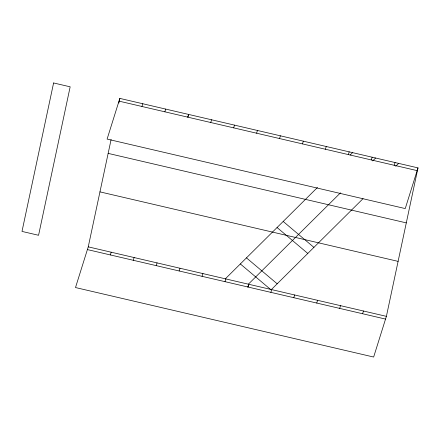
<?xml version="1.0" encoding="UTF-8"?>
<svg xmlns="http://www.w3.org/2000/svg" width="440" height="440" viewBox="0 0 440 440"><rect width="100%" height="100%" fill="white"/><g stroke="black" fill="none" stroke-linecap="round" stroke-linejoin="round"><path stroke-width="0.66" d="M418 167.893L405.245 208.582L107.102 139.09L119.851 98.401L418 167.893L386.397 316.355L373.648 357.043L75.504 287.551L88.253 246.857L111.106 139.496M118.866 103.037L119.856 98.401M141.933 106.475L142.791 103.741M110.33 254.936L111.188 252.203M164.868 111.821L165.721 109.087M133.265 260.282L134.123 257.548M210.733 122.513L211.591 119.779M233.668 127.859L234.526 125.125M256.603 133.204L257.461 130.471M279.538 138.55L280.396 135.817M302.473 143.897L303.331 141.163M325.408 149.243L326.26 146.509M348.343 154.589L349.195 151.855M371.272 159.935L372.13 157.201M394.207 165.281L395.065 162.547M362.604 313.742L363.462 311.009M156.195 265.628L157.058 262.895M179.13 270.974L179.993 268.24M202.065 276.32L202.928 273.587M225 281.666L225.858 278.933M270.87 292.358L271.728 289.625M293.799 297.704L294.663 294.971M316.734 303.05L317.598 300.317M339.669 308.396L340.533 305.663M225.346 278.817L317.477 187.451M350.141 155.062L352.577 152.647M248.369 284.18L340.5 192.819M372.675 160.913L375.601 158.01M363.033 198.666L271.068 289.867L240.339 263.951M395.698 166.276L398.618 163.378M118.998 101.129L417.142 170.627M108.152 153.384L406.296 222.882M99.957 191.873L398.101 261.371M88.253 246.857L386.397 316.355M87.401 249.59L385.545 319.088M283.19 221.458L313.918 247.379M277.068 227.53L307.797 253.446M246.461 257.879L277.189 283.8M53.598 82.957L22 231.418L38.566 235.279L70.163 86.818L53.598 82.957M188.656 114.433L187.803 117.167L188.656 114.439M248.793 284.279L247.929 287.012L248.793 284.279"/></g></svg>
